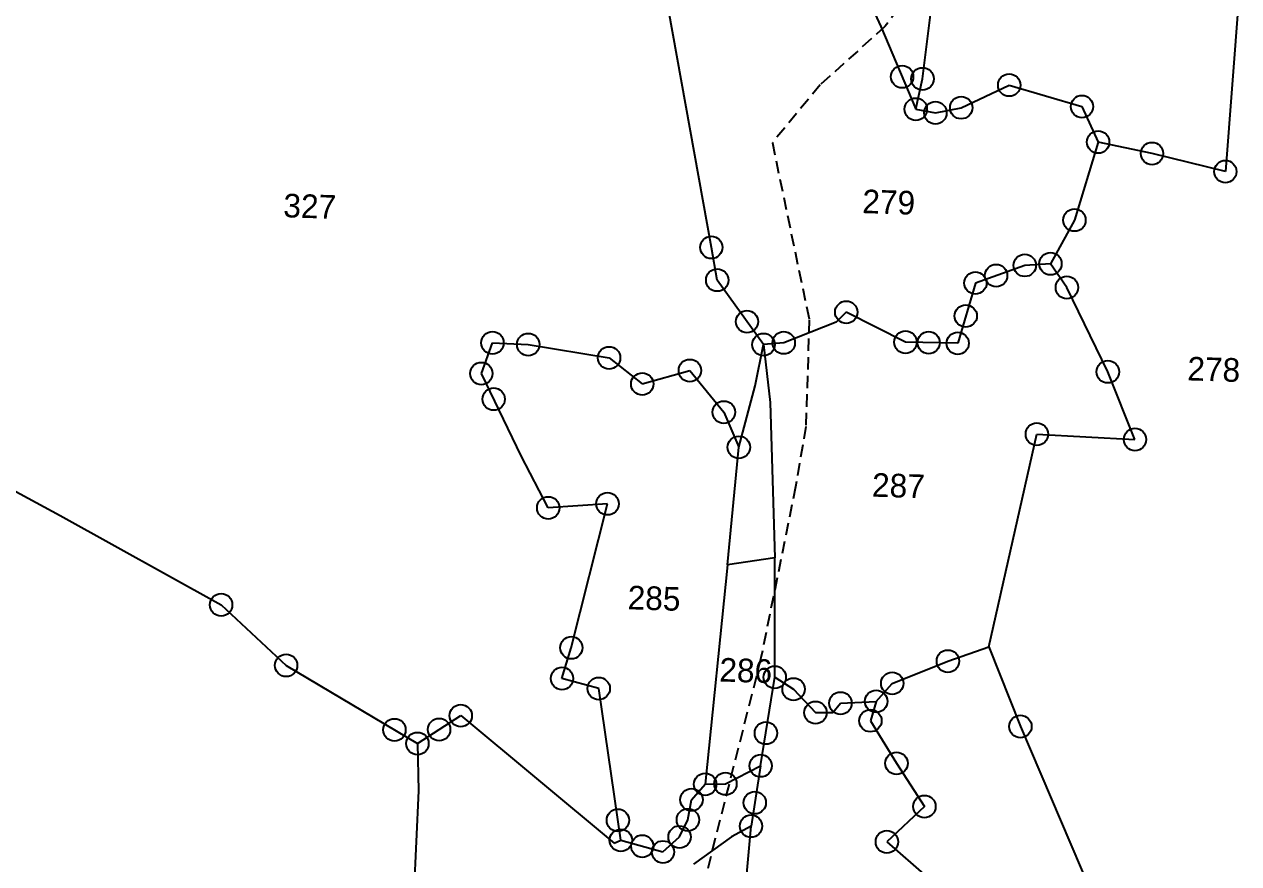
# Model space of a CAD drawing. Header units: metres. Extents: x 289133 to 292218, y 2093453 to 2100632.
# Drawn here: x 290855.1 to 291344.7, y 2095245.3 to 2095583.8 of the extents above; entities that cross this region are included whole.
import ezdxf
from ezdxf.enums import TextEntityAlignment as Align

# ---------------------------------------------------------------- set-up
doc = ezdxf.new("R2010")
doc.units = ezdxf.units.M
doc.header["$MEASUREMENT"] = 0
doc.linetypes.add('DASHED', pattern=[0.75, 0.5, -0.25])
for name, color, linetype in [('LINE_FOOTPATH', 1, 'DASHED'), ('POLY_PARCEL', 6, 'Continuous'), ('TEXT_PARCEL', 7, 'Continuous')]:
    doc.layers.add(name, color=color, linetype=linetype)
doc.styles.add('TEXT_MAP', font='', dxfattribs={"height": 1.8})
doc.styles.get('TEXT_MAP').set_extended_font_data('Kruti Dev 050')

msp = doc.modelspace()

# ---------------------------------------------------------------- linework, layer by layer
for centre in [(291209, 2095562.62), (291217.22, 2095561.74), (291252.18, 2095559.25), (291214.52, 2095549.51), (291222.43, 2095548.07), (291232.82, 2095550.13), (291281.51, 2095550.58), (291288.01, 2095536.28), (291309.74, 2095531.65), (291339.31, 2095524.37), (291278.48, 2095504.8), (291132.1, 2095493.81), (291258.44, 2095486.57), (291268.79, 2095487.23), (291134.46, 2095480.63), (291238.54, 2095479.45), (291246.9, 2095482.44), (291275.43, 2095477.65), (291146.47, 2095463.88), (291186.5, 2095467.67), (291234.64, 2095466.16), (291043.87, 2095455.33), (291058.3, 2095454.64), (291153.12, 2095454.62), (291161.28, 2095455.36), (291210.36, 2095455.6), (291219.7, 2095455.4), (291231.41, 2095455.14), (291090.87, 2095449.28), (291123.45, 2095444.16), (291291.94, 2095443.67), (291039.39, 2095442.96), (291104.26, 2095438.75), (291044.37, 2095432.65), (291137.13, 2095427.37), (291263.33, 2095418.51), (291302.88, 2095416.37), (291143.19, 2095413.22), (291090.25, 2095390.45), (291066.36, 2095388.79), (290934.49, 2095349.71), (291075.66, 2095332.42), (291227.46, 2095326.98), (290960.69, 2095325.3), (291071.9, 2095320.02), (291157.68, 2095320.51), (291205.03, 2095318.06), (291086.7, 2095315.95), (291165.23, 2095315.7), (291184.15, 2095310.04), (291198.54, 2095310.8), (291031.08, 2095305.03), (291174.08, 2095306.27), (291196.21, 2095303), (291004.37, 2095299.3), (291022.37, 2095299.42), (291154.08, 2095297.99), (291256.68, 2095300.66), (291013.63, 2095293.79), (291151.98, 2095284.83), (291206.74, 2095285.82), (291129.59, 2095277.35), (291137.79, 2095277.57), (291124.11, 2095271.14), (291149.6, 2095269.93), (291217.99, 2095268.38), (291094.43, 2095262.86), (291122.65, 2095263), (291148.09, 2095260.51), (291095.61, 2095254.78), (291119.3, 2095256.13), (291202.86, 2095254.17), (291104.27, 2095252.38), (291112.61, 2095250.08)]:
    msp.add_circle(centre, 4.51)
at = {"layer": 'LINE_FOOTPATH', "ltscale": 10}
for p, q in [((291221.14, 2095608.39), (291202.23, 2095583.04)), ((291202.23, 2095583.04), (291176.03, 2095559.39)), ((291176.03, 2095559.39), (291156.69, 2095536.02)), ((291156.69, 2095536.02), (291171.57, 2095464.58)), ((291171.57, 2095464.58), (291170.22, 2095421.55)), ((291170.22, 2095421.55), (291166.03, 2095397.35)), ((291166.03, 2095397.35), (291152.11, 2095328.29)), ((291152.11, 2095328.29), (291128.63, 2095235.54))]:
    msp.add_line(p, q, dxfattribs=at)
at = {"layer": 'POLY_PARCEL'}
for p, q in [((291179.26, 2095628.58), (291200.47, 2095582.83)), ((291217.22, 2095561.74), (291222, 2095599.92)), ((291344.7, 2095594.7), (291339.31, 2095524.37)), ((291132.1, 2095493.81), (291114.97, 2095588.99)), ((291200.47, 2095582.83), (291214.52, 2095549.51)), ((291214.52, 2095549.51), (291217.22, 2095561.74)), ((291232.82, 2095550.13), (291252.18, 2095559.25)), ((291252.18, 2095559.25), (291281.51, 2095550.58)), ((291214.52, 2095549.51), (291222.43, 2095548.07)), ((291222.43, 2095548.07), (291232.82, 2095550.13)), ((291281.51, 2095550.58), (291288.01, 2095536.28)), ((291288.01, 2095536.28), (291278.48, 2095504.8)), ((291309.74, 2095531.65), (291288.01, 2095536.28)), ((291339.31, 2095524.37), (291309.74, 2095531.65)), ((291278.48, 2095504.8), (291268.79, 2095487.23)), ((291134.46, 2095480.63), (291132.1, 2095493.81)), ((291268.79, 2095487.23), (291258.44, 2095486.57)), ((291275.43, 2095477.65), (291268.79, 2095487.23)), ((291258.44, 2095486.57), (291238.54, 2095479.45)), ((291153.12, 2095454.62), (291134.46, 2095480.63)), ((291238.54, 2095479.45), (291231.41, 2095455.14)), ((291291.94, 2095443.67), (291275.43, 2095477.65)), ((291186.5, 2095467.67), (291182.4, 2095463.63)), ((291210.36, 2095455.6), (291186.5, 2095467.67)), ((291182.4, 2095463.63), (291161.28, 2095455.36)), ((291039.39, 2095442.96), (291043.87, 2095455.33)), ((291043.87, 2095455.33), (291058.3, 2095454.64)), ((291058.3, 2095454.64), (291090.87, 2095449.28)), ((291149.75, 2095438.04), (291153.12, 2095454.62)), ((291161.28, 2095455.36), (291153.12, 2095454.62)), ((291153.12, 2095454.62), (291155.8, 2095431.35)), ((291231.41, 2095455.14), (291210.36, 2095455.6)), ((291090.87, 2095449.28), (291104.26, 2095438.75)), ((291104.26, 2095438.75), (291123.45, 2095444.16)), ((291123.45, 2095444.16), (291137.13, 2095427.37)), ((291302.88, 2095416.37), (291291.94, 2095443.67)), ((291055.44, 2095409.72), (291039.39, 2095442.96)), ((291143.19, 2095413.22), (291149.75, 2095438.04)), ((291155.8, 2095431.35), (291157.68, 2095368.71)), ((291137.13, 2095427.37), (291143.19, 2095413.22)), ((290809.26, 2095418.5), (290869.66, 2095385.68)), ((291244.01, 2095332.72), (291263.33, 2095418.51)), ((291263.33, 2095418.51), (291302.88, 2095416.37)), ((291066.36, 2095388.79), (291055.44, 2095409.72)), ((291138.64, 2095365.88), (291143.19, 2095413.22)), ((291090.25, 2095390.45), (291066.36, 2095388.79)), ((291075.66, 2095332.42), (291090.25, 2095390.45)), ((290869.66, 2095385.68), (290934.49, 2095349.71)), ((291138.64, 2095365.88), (291129.59, 2095277.35)), ((291157.68, 2095368.71), (291138.64, 2095365.88)), ((291157.68, 2095320.51), (291157.68, 2095368.71)), ((290934.49, 2095349.71), (290960.69, 2095325.3)), ((291071.9, 2095320.02), (291075.66, 2095332.42)), ((291227.46, 2095326.98), (291244.01, 2095332.72)), ((291244.01, 2095332.72), (291256.68, 2095300.66)), ((291205.03, 2095318.06), (291227.46, 2095326.98)), ((290960.69, 2095325.3), (291013.63, 2095293.79)), ((291086.7, 2095315.95), (291071.9, 2095320.02)), ((291095.61, 2095254.78), (291086.7, 2095315.95)), ((291151.98, 2095284.83), (291157.68, 2095320.51)), ((291157.68, 2095320.51), (291165.23, 2095315.7)), ((291198.54, 2095310.8), (291205.03, 2095318.06)), ((291165.23, 2095315.7), (291174.08, 2095306.27)), ((291174.08, 2095306.27), (291181.06, 2095306.29)), ((291181.06, 2095306.29), (291184.15, 2095310.04)), ((291184.15, 2095310.04), (291198.54, 2095310.8)), ((291198.54, 2095310.8), (291196.21, 2095303)), ((291013.63, 2095293.79), (291031.08, 2095305.03)), ((291031.08, 2095305.03), (291092.92, 2095253.66)), ((291196.21, 2095303), (291206.74, 2095285.82)), ((291256.68, 2095300.66), (291306.03, 2095185.5)), ((291013.63, 2095293.79), (291014.12, 2095274.78)), ((291137.79, 2095277.57), (291151.98, 2095284.83)), ((291151.98, 2095284.83), (291148.09, 2095260.51)), ((291206.74, 2095285.82), (291217.99, 2095268.38)), ((291124.11, 2095271.14), (291129.59, 2095277.35)), ((291129.59, 2095277.35), (291137.79, 2095277.57)), ((291014.12, 2095274.78), (291010.71, 2095204.61)), ((291122.65, 2095263), (291124.11, 2095271.14)), ((291217.99, 2095268.38), (291202.86, 2095254.17)), ((291119.3, 2095256.13), (291122.65, 2095263)), ((291148.09, 2095260.51), (291140.25, 2095256.19)), ((291144.29, 2095216.35), (291148.09, 2095260.51)), ((291092.92, 2095253.66), (291095.61, 2095254.78)), ((291095.61, 2095254.78), (291112.61, 2095250.08)), ((291112.61, 2095250.08), (291119.3, 2095256.13)), ((291140.25, 2095256.19), (291124.97, 2095245.12)), ((291202.86, 2095254.17), (291218.79, 2095240.19))]:
    msp.add_line(p, q, dxfattribs=at)

# ---------------------------------------------------------------- texts
at = {"layer": 'TEXT_PARCEL', "style": 'TEXT_MAP'}
for s, p in [('279', (291203.62, 2095512.08)), ('327', (290970.23, 2095510.41)), ('278', (291334.65, 2095444.64)), ('287', (291207.53, 2095397.77)), ('285', (291109.03, 2095352.37)), ('286', (291146, 2095323.25))]:
    msp.add_text(s, height=9.531, rotation=358.1979, dxfattribs=at).set_placement(p, align=Align.MIDDLE)

doc.saveas('drawing.dxf')
